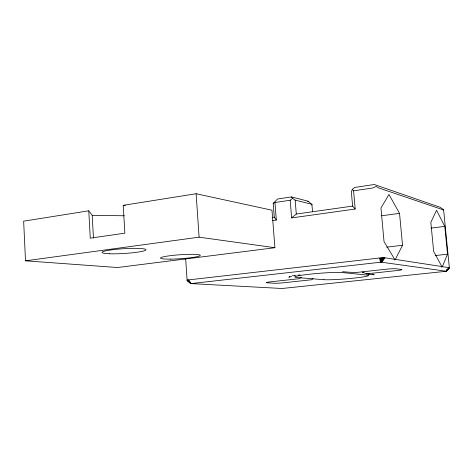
<?xml version="1.0" encoding="UTF-8"?>
<svg xmlns="http://www.w3.org/2000/svg" width="473" height="473" viewBox="0 0 473 473"><rect width="100%" height="100%" fill="white"/><g stroke="black" fill="none" stroke-linecap="round" stroke-linejoin="round"><path stroke-width="0.71" d="M394.642 259.299L394.458 260.026L395.327 259.399L402.523 245.274L399.537 213.364L388.983 194.486L380.96 208.014L384.029 241.614L394.642 259.299L384.868 257.797A4.978 0.408 -4.9 0 0 384.194 257.767L383.372 257.773A4.978 0.408 -4.9 0 0 378.707 258.104L189.301 279.821A4.488 0.343 -4 0 0 187.722 280.4M443.627 209.977L378.648 187.917L376.195 186.445L372.558 188.012L353.585 190.832L352.296 189.413L354.632 187.456L374.273 184.511L440.262 207.334L443.1 209.356L443.627 209.977L449.35 267.73L446.151 271.301L282.062 288.489L190.938 283.599L187.101 280.27L185.635 258.299M187.101 280.27L190.938 283.599L381.143 262.16L446.382 271.248L449.35 267.73L442.367 266.624L441.64 267.168L441.853 266.547L433.658 251.429L430.832 222.375L436.579 210.296L444.786 226.39L447.541 254.178L442.367 266.624M352.296 189.413L351.35 191.802L352.61 206.098L355.188 209.042L291.61 217.917L290.191 200.239L292.533 198.329L295.164 200.12L311.382 204.188A6.788 0.97 -4.8 0 1 311.465 204.927M381.646 262.16L384.868 257.797L381.528 262.154L384.188 257.767L381.356 262.148L383.372 257.773L381.143 262.16L382.314 257.809L380.895 262.172L381.137 257.88L380.635 262.196L379.908 257.98L380.387 262.219M381.356 262.148L383.585 257.767M447.499 269.119L446.151 271.301L449.344 267.753M447.6 269.107L446.151 271.301L447.44 269.616M446.346 270.775L447.446 269.131M445.98 271.325L447.913 269.048M446.276 271.283L449.155 267.836M313.079 278.349L311.802 279.732L284.019 282.73A7.426 0.497 -4.4 0 1 274.21 283.244L267.026 282.783A7.538 0.508 -4.4 0 1 270.509 281.831L298.918 278.739L301.425 277.243M272.679 220.56L276.315 220.051L274.269 217.154L273.199 203.378L277.645 198.997L291.457 196.928L307.87 201.131L311.867 204.395M291.61 217.917L296.287 214.044L352.61 206.098M289.931 276.492L288.814 277.255L291.67 276.279M273.199 203.378L274.943 202.503L290.191 200.239M190.926 283.587L191.234 283.516L188.378 279.939L191.08 283.54L187.675 280.063L190.974 283.564L187.267 280.347L190.938 283.599L187.237 280.176L190.974 283.564M294.431 275.724L296.122 275.44M88.77 210.81L23.65 221.169L25.507 260.818L117.47 267.517L274.902 247.716L271.987 210.213L196.118 193.735L123.217 205.329L124.866 233.171L90.272 238.15L88.77 210.81L92.2 215.31L93.459 238.126M298.002 275.144L300.059 274.848M272.099 217.462L274.269 217.154M25.507 260.818L199.092 237.168L274.902 247.716M381.693 215.765L399.537 213.364M431.004 228.128L444.786 226.39M386.737 247.16L402.523 245.274M380.121 261.646L382.273 261.403M435.148 255.574L447.541 254.178M363.82 272.294L362.448 272.152L366.516 273.837L396.646 270.586A7.923 0.55 -4.9 0 0 401.648 269.468L396.061 268.759A8.041 0.568 -4.8 0 0 385.832 269.267L354.945 272.631L342.547 271.721M92.2 215.31L124.399 215.783M123.217 205.329L125.386 205.377M366.516 273.837L374.261 274.837L372.505 274.027M395.327 259.399L441.853 266.547M291.457 196.928L292.533 198.329M353.585 190.832L355.188 209.042M311.938 204.555L312.541 211.863M295.164 200.12L296.287 214.044M274.943 202.503L276.315 220.051M196.118 193.735L199.092 237.168M308 201.196A3.163 0.461 -4.8 0 1 307.71 201.498M369.307 274.098A25.784 1.768 -4.7 0 1 368.455 274.305M294.472 275.812A27.387 2.004 -4.6 0 1 292.415 275.481M323.881 279.697L297.009 277.55A24.738 1.756 -4.6 0 1 309.886 274.18A24.738 1.756 -4.6 0 1 342.422 272.572L367.095 275.061A23.295 1.549 -4.6 0 1 353.792 278.124A23.295 1.549 -4.6 0 1 323.881 279.691M170.422 259.127A19.925 1.993 -3.9 0 0 200.28 255.408A19.925 1.993 -3.9 0 0 170.487 255.662A19.925 1.993 -3.9 0 0 170.422 259.127M109.316 253.753A22.042 2.395 -3.5 0 0 145.536 250.294A22.042 2.395 -3.5 0 0 117.18 249.218A22.042 2.395 -3.5 0 0 109.316 253.753"/></g></svg>
